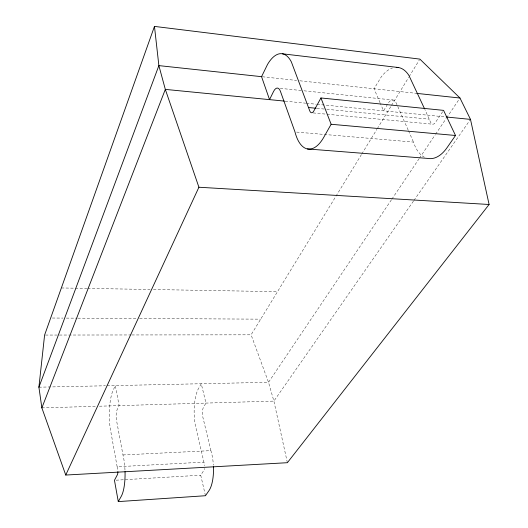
<?xml version="1.0" encoding="UTF-8"?>
<svg xmlns="http://www.w3.org/2000/svg" width="528" height="528" viewBox="0 0 528 528"><rect width="100%" height="100%" fill="white"/><g stroke="black" fill="none" stroke-linecap="round" stroke-linejoin="round"><path stroke-width="0.4" stroke-dasharray="2.64 1.98" d="M287.371 462.706L273.893 401.102L268.514 382.312L251.097 334.818L335.577 196.819M336.006 196.112L361.376 154.664M361.812 153.958L376.86 129.367M377.296 128.667L391.057 106.187M391.486 105.481L408.692 77.378M409.121 76.679L419.443 59.816M205.451 495.726L200.726 475.207L204.323 469.682A4 1.465 87.3 0 0 204.686 468.428M442.682 111.698L435.019 123.031A6.065 3.366 -82 0 1 430.67 122.47L424.921 109.567M391.4 199.848L268.514 382.312L106.273 385.757M391.862 199.168L419.014 158.849M419.476 158.162L435.125 134.93M435.587 134.244L446.167 118.529M446.629 117.843L459.518 98.71M413.444 201.128L273.893 401.102L99.403 406.204M413.919 200.449L470.019 120.061M116.101 480.19L200.726 475.207M124.984 470.006A27.938 8.177 88.1 0 0 122.978 454.945L116.503 420.301A7.867 2.336 89 0 1 117.17 409.609L119.13 405.629L115.309 385.565L112.438 391.882A31.522 9.379 89 0 0 110.187 428.182L117.15 466.765L203.907 462.125L204.56 464.614A4 1.465 87.3 0 1 204.745 465.683M122.978 454.945L210.883 450.641A26.968 9.88 87.3 0 1 213.378 465.148M41.864 407.887L96.116 406.303M38.907 387.189L105.448 385.777M45.421 335.056L58.582 335.042M59.407 335.042L130.984 334.957M131.802 334.957L251.097 334.818M52.312 318.028L63.017 318.087M66.31 318.107L77.015 318.16M77.84 318.166L136.316 318.483M139.61 318.503L260.68 319.156M61.36 287.958L74.507 288.189M75.332 288.202L86.836 288.4M87.661 288.413L150.124 289.483M153.41 289.535L277.51 291.661M296.624 132.092L413.497 142.085A40.92 22.744 -82 0 0 424.36 157.172M313.124 112.919L326.225 114.154M327.043 114.233L432.643 124.199M316.906 108.339L325.934 109.21M326.759 109.289L429.37 119.196M285.127 101.165L305.633 103.178M306.458 103.257L316.298 104.227M317.117 104.306L445.889 116.965M280.269 88.354L303.184 90.724M304.003 90.809L393.202 100.043M262.37 76.758L296.611 80.447M299.871 80.797L415.793 93.271M408.177 130.073L396.218 103.039A10.837 5.63 -82.5 0 0 388.186 103.224L383.559 110.84L380.391 103.488M408.507 130.825L413.497 142.085M380.074 102.749L374.062 88.783L380.998 77.293A43.448 22.579 -82.5 0 1 392.456 68.006M210.883 450.641L202.877 417.272A7.59 2.825 88.3 0 1 203.63 406.943L205.973 403.088L201.254 383.744L197.815 389.855A30.426 11.332 88.3 0 0 195.281 424.941L203.907 462.125M117.15 466.765L117.685 469.352A4.145 1.214 88.1 0 1 117.863 471.049"/><path stroke-width="0.79" d="M38.907 387.189L44.596 335.056L154.466 26.4L419.872 59.11L459.974 98.03L470.494 119.381L489.093 204.488L287.371 462.706L65.749 475.048L41.864 407.887L38.907 387.189L158.875 65.617L154.466 26.4M41.864 407.887L165.323 89.39L158.875 65.617L261.558 76.672L269.544 99.634L273.524 91.542A11.392 4.805 -84.1 0 1 280.375 91.186L294.987 131.954A43.151 19.549 -83.7 0 0 323.842 137.174L331.129 124.265L320.945 97.964L443.566 110.372L455.512 135.485L447.117 147.576A40.92 22.744 -82 0 1 428.03 158.44L307.382 148.942M65.749 475.048L198.911 187.235L165.323 89.39L284.308 101.086M261.558 76.672L267.511 64.462A45.665 19.265 -84.1 0 1 291.35 61.888L309.797 110.979A6.395 2.897 -83.7 0 0 313.54 111.487L320.945 97.964M213.457 466.712A26.968 9.88 87.3 0 1 208.976 490.651L205.451 495.726L118.279 501.6L121.222 496.386A27.938 8.177 88.1 0 0 125.037 471.629M198.911 187.235L489.093 204.488M331.129 124.265L455.512 135.485M308.702 107.547L316.087 108.26M446.708 117.044L470.494 119.381M416.612 93.364L459.974 98.03M282.434 53.797L398.449 67.525M424.578 108.821L408.916 75.445A43.448 22.579 -82.5 0 0 396.218 67.353M118.279 501.6L114.457 480.282L117.46 474.606A4.145 1.214 88.1 0 0 117.876 471.636"/></g></svg>
